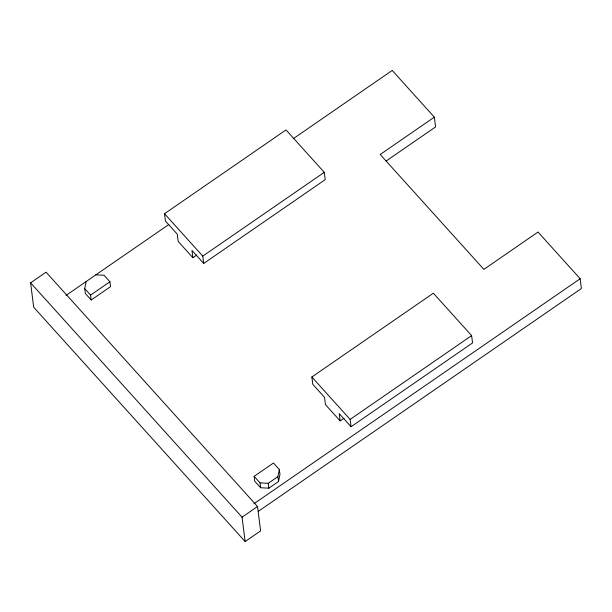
<?xml version="1.0" encoding="UTF-8"?>
<svg xmlns="http://www.w3.org/2000/svg" width="612" height="612" viewBox="0 0 612 612"><rect width="100%" height="100%" fill="white"/><g stroke="black" fill="none" stroke-linecap="round" stroke-linejoin="round"><path stroke-width="0.92" d="M95.816 274.834L104.048 275.27L109.923 281.78L110.535 286.661L91.203 299.995L85.328 293.492L84.708 288.604L86.147 281.505M278.521 481.514L277.909 476.626L279.34 469.526L273.465 463.016L254.133 476.35L254.753 481.239L260.628 487.749L268.859 488.177L278.521 481.514L279.959 474.415L279.34 469.526M30.6 282.843L46.068 272.179L257.53 506.514L260.613 530.895L245.144 541.559L33.683 307.224L30.6 282.843L242.061 517.186L245.144 541.559M192.879 257.713L178.191 241.442L177.273 234.159L165.439 221.047L164.513 213.718L286.003 129.92L324.276 172.324L325.202 179.653L203.704 263.451L191.961 250.43L192.879 257.713L196.796 255.005M65.951 295.466L168.935 224.436M293.148 138.763L392.2 70.441L434.344 117.144L435.576 126.914L386.149 161.01M91.203 299.995L90.584 295.114L109.923 281.78M203.704 263.451L202.779 256.122L324.276 172.324M434.344 117.144L380.213 154.484L483.885 269.372L538.017 232.032L580.168 278.735L581.4 288.512L258.295 511.364M340.142 420.903L325.454 404.631L324.536 397.349L312.786 384.328L311.86 377L433.357 293.202L471.623 335.613L472.548 342.919L351.058 426.74L339.216 413.62L340.142 420.903L344.059 418.203M351.058 426.74L350.133 419.411L471.623 335.613M254.133 476.35L260.008 482.86L268.24 483.296L277.909 476.626M253.919 503.768L580.168 278.735M242.061 517.186L257.53 506.514M164.513 213.718L202.779 256.122M311.86 377L350.133 419.411M84.708 288.604L90.584 295.114M268.24 483.296L268.859 488.177M260.008 482.86L260.628 487.749"/></g></svg>
